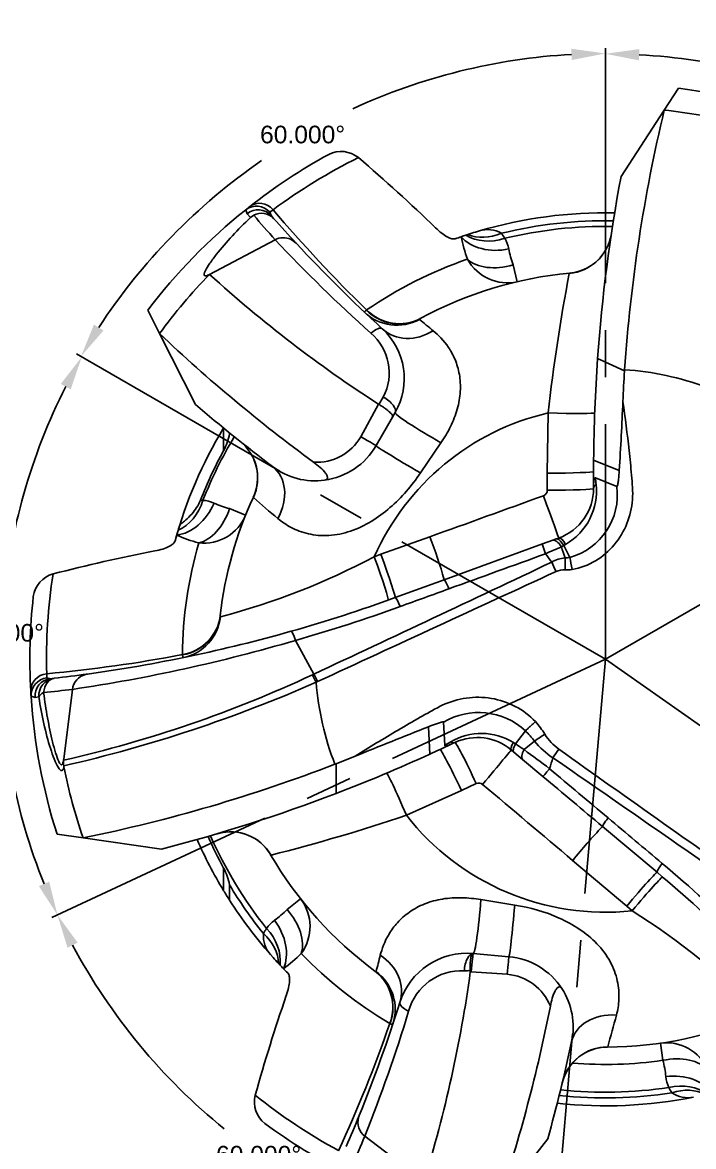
# Model space of a CAD drawing. Header units: inches. Extents: x -19.4 to 2.6, y -13.6 to 3.9.
# Drawn here: x -4.71 to -1.14, y -10.27 to -4.29 of the extents above; entities that cross this region are included whole.
import ezdxf

# ---------------------------------------------------------------- set-up
doc = ezdxf.new("R2010")
doc.units = ezdxf.units.IN
doc.header["$MEASUREMENT"] = 0
doc.linetypes.add('CENTER', pattern=[2, 1.25, -0.25, 0.25, -0.25])
doc.layers.get('Defpoints').update_dxf_attribs({"color": 10})
for name, color, linetype in [('Cline', 5, 'CENTER'), ('Default', 7, 'Continuous'), ('Dims', 4, 'Continuous'), ('ODG-42490R1', 7, 'Continuous')]:
    doc.layers.add(name, color=color, linetype=linetype)
doc.styles.add('RomanS', font='romans')
doc.styles.get("Standard").update_dxf_attribs({"font": 'arial.ttf'})
doc.dimstyles.get("Standard").update_dxf_attribs({"dimtxt": 0.09375, "dimasz": 0.18, "dimexe": 0.18, "dimexo": 0.0625, "dimgap": 0.09, "dimtad": 0, "dimtih": 1, "dimtoh": 1, "dimdec": 4, "dimzin": 0, "dimdsep": 46, "dimtxsty": 'RomanS', "dimcen": 0.09, "dimadec": 3, "dimazin": 0, "dimtfac": 1, "dimtdec": 4, "dimtofl": 0, "dimtmove": 0, "dimatfit": 3, "dimfxl": 1, "dimtolj": 1, "dimtzin": 0, "dimarcsym": 0})

# ---------------------------------------------------------------- blocks, each defined once
blk = doc.blocks.new('*D20')
at = {"layer": 'Defpoints', "color": 0, "transparency": 16777216}
for p in [(-1.6072, -4.2909), (-2.7092, -4.65), (-4.5403, -5.9844), (-1.6072, -7.6778), (-1.6072, -7.6778)]:
    blk.add_point(p, dxfattribs=at)
at = {"layer": 'Dims', "color": 0, "lineweight": -2, "transparency": 16777216}
for start, end in [(93.20113, 114.65828), (124.58968, 146.79887)]:
    blk.add_arc((-1.6072, -7.6778), 3.2222, start, end, dxfattribs=at)
at = {"layer": 'Dims', "color": 0, "transparency": 16777216}
for points in [[(-1.7879, -4.4307), (-1.7863, -4.4907), (-1.6072, -4.4557)], [(-4.2778, -5.9292), (-4.3289, -5.8977), (-4.3977, -6.0668)]]:
    blk.add_solid(points, dxfattribs=at)
at = {"layer": 'Dims', "color": 0, "transparency": 16777216, "insert": (-3.2183, -4.8874), "char_height": 0.09375, "attachment_point": 5}
blk.add_mtext('\\A1;60.000°', dxfattribs=at)
blk = doc.blocks.new('*D21')
at = {"layer": 'Defpoints', "color": 0, "transparency": 16777216}
for p in [(-4.5403, -5.9844), (-4.7579, -7.0273), (-1.6072, -7.6778), (-1.6072, -7.6778), (-4.6767, -9.1092)]:
    blk.add_point(p, dxfattribs=at)
at = {"layer": 'Dims', "color": 0, "lineweight": -2, "transparency": 16777216}
for start, end in [(153.20611, 175.03928), (179.95611, 201.79389)]:
    blk.add_arc((-1.6072, -7.6778), 3.2172, start, end, dxfattribs=at)
at = {"layer": 'Dims', "color": 0, "transparency": 16777216}
for points in [[(-4.5053, -6.2133), (-4.4525, -6.2419), (-4.3933, -6.0693)], [(-4.5669, -8.8604), (-4.6219, -8.8842), (-4.5229, -9.0375)]]:
    blk.add_solid(points, dxfattribs=at)
at = {"layer": 'Dims', "color": 0, "transparency": 16777216, "insert": (-4.8213, -7.5375), "char_height": 0.09375, "attachment_point": 5}
blk.add_mtext('\\A1;55.000°', dxfattribs=at)
blk = doc.blocks.new('*D22')
at = {"layer": 'Defpoints', "color": 0, "transparency": 16777216}
for p in [(-1.6072, -7.6778), (-1.6072, -7.6778), (-4.6767, -9.1092), (-3.8821, -9.9527), (-1.9024, -11.0518)]:
    blk.add_point(p, dxfattribs=at)
at = {"layer": 'Dims', "color": 0, "lineweight": -2, "transparency": 16777216}
for start, end in [(208.20607, 230.92298), (239.54243, 261.79393)]:
    blk.add_arc((-1.6072, -7.6778), 3.2172, start, end, dxfattribs=at)
at = {"layer": 'Dims', "color": 0, "transparency": 16777216}
for points in [[(-4.4692, -9.2119), (-4.4155, -9.185), (-4.523, -9.0375)], [(-2.0629, -10.8323), (-2.0698, -10.8919), (-1.8876, -10.8828)]]:
    blk.add_solid(points, dxfattribs=at)
at = {"layer": 'Dims', "color": 0, "transparency": 16777216, "insert": (-3.4525, -10.3132), "char_height": 0.09375, "attachment_point": 5}
blk.add_mtext('\\A1;60.000°', dxfattribs=at)
blk = doc.blocks.new('*D23')
at = {"layer": 'Defpoints', "color": 0, "transparency": 16777216}
for p in [(-1.6072, -7.6778), (-1.6072, -7.6778), (1.1672, -9.6205), (-0.7744, -10.7858), (-1.9024, -11.0518)]:
    blk.add_point(p, dxfattribs=at)
at = {"layer": 'Dims', "color": 0, "lineweight": -2, "transparency": 16777216}
for start, end in [(300.29265, 321.79432), (268.20568, 289.04901)]:
    blk.add_arc((-1.6072, -7.6778), 3.2176, start, end, dxfattribs=at)
at = {"layer": 'Dims', "color": 0, "transparency": 16777216}
for points in [[(0.8971, -9.65), (0.9453, -9.6858), (1.0285, -9.5234)], [(-1.7097, -10.9238), (-1.7061, -10.8639), (-1.8876, -10.8832)]]:
    blk.add_solid(points, dxfattribs=at)
at = {"layer": 'Dims', "color": 0, "transparency": 16777216, "insert": (-0.2474, -10.594), "char_height": 0.09375, "attachment_point": 5}
blk.add_mtext('\\A1;60.000°', dxfattribs=at)
blk = doc.blocks.new('*D24')
at = {"layer": 'Defpoints', "color": 0, "transparency": 16777216}
for p in [(1.326, -5.9844), (-1.6072, -7.6778), (-1.6072, -7.6778), (1.5265, -8.4205), (1.1672, -9.6205)]:
    blk.add_point(p, dxfattribs=at)
at = {"layer": 'Dims', "color": 0, "lineweight": -2, "transparency": 16777216}
for start, end in [(359.9536, 26.79717), (328.20283, 355.0418)]:
    blk.add_arc((-1.6072, -7.6778), 3.2205, start, end, dxfattribs=at)
at = {"layer": 'Dims', "color": 0, "transparency": 16777216}
for points in [[(1.241, -6.2402), (1.2938, -6.2117), (1.1818, -6.0676)], [(1.155, -9.3913), (1.1049, -9.3582), (1.0309, -9.525)]]:
    blk.add_solid(points, dxfattribs=at)
at = {"layer": 'Dims', "color": 0, "transparency": 16777216, "insert": (1.6102, -7.8183), "char_height": 0.09375, "attachment_point": 5}
blk.add_mtext('\\A1;65.000°', dxfattribs=at)
blk = doc.blocks.new('*D25')
at = {"layer": 'Defpoints', "color": 0, "transparency": 16777216}
for p in [(-1.6072, -4.2909), (0.4628, -5.2109), (1.326, -5.9844), (-1.6072, -7.6778), (-1.6072, -7.6778)]:
    blk.add_point(p, dxfattribs=at)
at = {"layer": 'Dims', "color": 0, "lineweight": -2, "transparency": 16777216}
for start, end in [(65.34505, 86.79705), (33.20295, 55.40787)]:
    blk.add_arc((-1.6072, -7.6778), 3.2203, start, end, dxfattribs=at)
at = {"layer": 'Dims', "color": 0, "transparency": 16777216}
for points in [[(-1.4281, -4.4925), (-1.4264, -4.4325), (-1.6072, -4.4575)], [(1.113, -5.8986), (1.0618, -5.9301), (1.1817, -6.0677)]]:
    blk.add_solid(points, dxfattribs=at)
at = {"layer": 'Dims', "color": 0, "transparency": 16777216, "insert": (0.003, -4.8889), "char_height": 0.09375, "attachment_point": 5}
blk.add_mtext('\\A1;60.000°', dxfattribs=at)
blk = doc.blocks.new('SE')
at = {"layer": 'ODG-42490R1', "color": 7, "linetype": 'Continuous'}
for p, q in [((5.8279, 9.1317), (5.9042, 9.2486)), ((5.5975, 8.7786), (5.8279, 9.1317)), ((3.601, 8.6023), (3.5986, 8.6005)), ((3.6073, 8.5809), (3.601, 8.6023)), ((3.6254, 8.5605), (3.6073, 8.5809)), ((3.6427, 8.5728), (3.6254, 8.5605)), ((3.7459, 8.6023), (3.7281, 8.589)), ((3.7281, 8.589), (3.7352, 8.5713)), ((3.7352, 8.5713), (3.7486, 8.5561)), ((4.8231, 8.4833), (4.8438, 8.4895)), ((3.7567, 8.4426), (3.4073, 8.258)), ((5.0234, 8.3088), (5.0443, 8.2193)), ((5.3221, 8.2631), (5.3247, 8.2648)), ((3.1416, 7.9431), (3.0786, 8.0675)), ((4.242, 8.0679), (4.2434, 8.0691)), ((3.3322, 7.567), (3.1416, 7.9431)), ((5.6163, 7.7449), (5.4729, 7.8117)), ((5.6163, 7.7449), (5.6167, 7.7514)), ((4.3092, 7.5662), (4.3319, 7.6059)), ((4.2123, 7.395), (4.307, 7.5675)), ((4.307, 7.5675), (4.3092, 7.5662)), ((4.3817, 7.4995), (4.294, 7.3477)), ((4.3955, 7.5235), (4.3817, 7.4995)), ((5.2049, 7.2006), (5.21, 7.5214)), ((3.4829, 7.4417), (3.4829, 7.3215)), ((3.5137, 7.41), (3.5142, 7.4179)), ((4.6391, 7.3629), (4.5304, 7.2027)), ((5.588, 7.2154), (5.4519, 7.2703)), ((5.2052, 7.1101), (5.2049, 7.2006)), ((5.4517, 7.211), (5.4517, 7.1376)), ((5.5753, 7.13), (5.4612, 7.1759)), ((5.4517, 7.1204), (5.4517, 7.1376)), ((3.3596, 7.0576), (3.3728, 7.0565)), ((3.641, 7.0708), (3.6408, 7.0738)), ((3.5142, 7.0123), (3.5996, 6.978)), ((4.3201, 6.7694), (4.5799, 6.8627)), ((4.6565, 6.634), (5.1792, 6.8243)), ((5.1792, 6.8243), (5.234, 6.8442)), ((5.234, 6.8442), (5.2532, 6.8512)), ((5.2532, 6.8512), (5.2666, 6.8561)), ((5.2925, 6.8163), (5.28, 6.8089)), ((5.3028, 6.8222), (5.2925, 6.8163)), ((5.2925, 6.8163), (5.3256, 6.7533)), ((4.2847, 6.7568), (4.3201, 6.7694)), ((4.3957, 6.5391), (4.6565, 6.634)), ((3.4649, 6.4439), (3.4655, 6.4375)), ((3.8647, 6.3116), (3.9632, 6.1323)), ((3.2635, 6.234), (3.2633, 6.2358)), ((2.5411, 6.1341), (2.5418, 6.112)), ((2.5418, 6.112), (2.5604, 6.1075)), ((2.5604, 6.1075), (2.5805, 6.1099)), ((2.6781, 6.0513), (2.6316, 5.68)), ((3.983, 6.0922), (3.9753, 6.0886)), ((2.4792, 6.0083), (2.458, 6.0154)), ((2.458, 6.0154), (2.4581, 6.0124)), ((2.4996, 6.0106), (2.4792, 6.0083)), ((4.6529, 5.8768), (4.6594, 5.7535)), ((4.5727, 5.8523), (4.5804, 5.7069)), ((5.0359, 5.7616), (5.0884, 5.8307)), ((5.0884, 5.8307), (5.0888, 5.8312)), ((5.0888, 5.8312), (5.0888, 5.8312)), ((4.6343, 5.7318), (4.7002, 5.7625)), ((4.7138, 5.7688), (4.7002, 5.7625)), ((5.0356, 5.7612), (5.0359, 5.7616)), ((5.0356, 5.7612), (5.0356, 5.7612)), ((5.082, 5.7308), (5.1376, 5.7758)), ((2.6316, 5.68), (2.6308, 5.6741)), ((4.182, 5.6955), (4.0809, 5.6553)), ((5.0272, 5.7178), (5.0134, 5.7294)), ((5.0737, 5.6788), (5.0272, 5.7178)), ((2.6308, 5.6741), (2.6308, 5.6741)), ((2.6319, 5.6443), (2.6328, 5.6398)), ((4.0809, 5.6553), (4.0748, 5.6529)), ((4.0809, 5.6553), (4.0809, 5.4972)), ((5.1818, 5.5881), (5.0737, 5.6788)), ((4.748, 5.5125), (4.4551, 5.3816)), ((4.8273, 5.5498), (4.748, 5.5125)), ((5.7893, 5.0784), (5.4991, 5.3218)), ((2.7346, 5.261), (2.5964, 5.2807)), ((3.1519, 5.2014), (2.7346, 5.261)), ((3.7355, 5.1697), (3.7329, 5.1713)), ((3.4829, 5.1005), (3.4829, 4.9803)), ((5.6276, 4.8977), (5.3402, 5.1411)), ((3.5142, 5.0041), (3.5137, 5.012)), ((3.5142, 4.9302), (3.5142, 5.0041)), ((3.8203, 4.8796), (3.8926, 4.9365)), ((4.8522, 4.9327), (5.0318, 4.9038)), ((5.6563, 4.8733), (5.6276, 4.8977)), ((3.7469, 4.6244), (3.7325, 4.6406)), ((4.8109, 4.6461), (5.0007, 4.6295)), ((4.8109, 4.6461), (4.8109, 4.6461)), ((4.7956, 4.5487), (4.796, 4.5573)), ((4.8009, 4.5484), (4.7956, 4.5487)), ((4.9924, 4.5357), (4.8009, 4.5484)), ((4.3689, 4.2733), (4.3673, 4.2741)), ((5.5267, 4.15), (5.524, 4.1485)), ((5.8203, 4.0784), (5.8072, 4.1694)), ((4.2345, 3.6751), (4.5494, 3.4365)), ((5.2074, 3.6604), (4.9471, 3.3288))]:
    blk.add_line(p, q, dxfattribs=at)
for centre, radius, start, end in [((5.5142, 6.211), 3.0625, 68.71812, 82.68415), ((13.9997, 7.1749), 8.4029, 166.53365, 176.06602), ((5.5142, 6.211), 2.9375, 76.21223, 83.86938), ((4.1077, 8.7635), 0.1483, 51.28613, 116.27127), ((5.5142, 6.211), 3.0625, 118.73193, 128.18349), ((5.5141, 6.2112), 2.9739, 116.2145, 126.48222), ((-1.7765, 1.8992), 9.1894, 45.96934, 49.42674), ((13.9517, 7.211), 8.5, 169.37231, 175.94746), ((5.456, 6.2843), 2.969, 128.17507, 128.72654), ((3.6573, 8.5259), 0.0949, 41.70082, 126.3961), ((5.5142, 6.211), 3.0625, 128.71812, 142.68415), ((3.6849, 8.4961), 0.0875, 43.24886, 118.81067), ((8.1721, 12.4195), 5.9423, 220.34005, 222.00898), ((9.6282, 13.5917), 7.7133, 220.30485, 225.72423), ((9.7301, 13.8686), 8, 221.61054, 222.89396), ((5.5142, 6.211), 2.375, 88.81604, 106.39477), ((4.888, 8.3515), 0.1448, 59.81821, 107.74191), ((5.5142, 6.211), 2.3323, 88.9631, 103.72575), ((5.5142, 6.211), 2.3023, 89.06486, 103.45328), ((3.8005, 8.3597), 0.0937, 65.45647, 117.85183), ((9.9882, 14.3201), 8.5661, 223.32528, 228.08551), ((3.8005, 8.3597), 0.0937, 42.89396, 65.45647), ((5.5142, 6.211), 2.375, 108.85235, 109.61734), ((5.5142, 6.211), 2.375, 108.20408, 108.85235), ((5.7103, 8.6591), 0.9842, 191.75379, 198.99043), ((5.5142, 6.211), 2.375, 107.94124, 108.20408), ((5.5142, 6.211), 2.375, 106.9161, 107.94124), ((4.8408, 8.3773), 0.1558, 27.84737, 39.62985), ((4.8459, 8.3671), 0.1564, 9.71494, 32.03025), ((9.7301, 13.8686), 8, 222.89396, 227.51537), ((5.5197, 8.4907), 0.5286, 190.596, 200.12649), ((5.5141, 6.211), 2.251, 109.0431, 124.36837), ((5.3021, 8.51), 0.2464, 275.26348, 322.95815), ((5.5142, 6.211), 2.9375, 135.8269, 143.86938), ((8.1045, 13.4478), 6.9998, 227.85244, 237.1456), ((5.5142, 6.211), 2.0625, 95.27121, 118.51709), ((14.6489, 6.4744), 9.4967, 169.14297, 173.67009), ((5.3367, 8.221), 0.0457, 95.91815, 97.71838), ((7.1108, 11.0696), 3.9992, 229.70931, 231.07409), ((4.0838, 7.7035), 0.36, 330, 47.51537), ((8.9761, 14.1046), 8.4856, 226.56156, 233.7732), ((4.0889, 7.735), 0.2752, 332.01704, 49.95541), ((13.9519, 7.211), 8.5002, 175.94751, 179.6001), ((13.9069, 7.2114), 8.3078, 176.31776, 177.43758), ((5.5142, 6.211), 1.5438, 69.54848, 86.19343), ((8.8669, 14.0181), 8.5, 229.37231, 232.93029), ((-12.4542, 8.3521), 18.078, 356.39498, 357.56092), ((5.5142, 6.211), 1.3452, 103.06719, 156.06395), ((5.5142, 6.211), 2.375, 148.78882, 164.61734), ((5.5142, 6.211), 2.3023, 149.06407, 158.45328), ((3.2397, 7.4556), 0.2778, 331.13284, 350.54702), ((3.9775, 7.5293), 0.2704, 266.55988, 330.23176), ((5.5142, 6.211), 2.315, 151.33441, 158.54878), ((3.9693, 7.5352), 0.375, 277.81372, 330), ((3.4171, 7.1768), 0.2465, 335.26395, 22.97968), ((3.9693, 7.5352), 0.375, 232.93029, 277.81372), ((13.9517, 7.211), 8.5, 179.60015, 180), ((7.8928, 7.4105), 2.4429, 185.5095, 186.326), ((5.1704, 7.1204), 0.2813, 290, 0), ((5.1408, 7.1051), 0.326, 299.78229, 6.37683), ((5.2328, 7.0858), 0.3452, 285.58169, 7.34326), ((3.3647, 6.9003), 0.1564, 64.71494, 87.03025), ((5.5142, 6.211), 2.0625, 155.27121, 173.51709), ((8.8688, 13.0757), 7.9617, 228.95745, 230.19107), ((3.6848, 7.0623), 0.0457, 155.91815, 157.71838), ((-43.4593, 141.0742), 142.5499, 289.694149, 289.952661), ((5.1743, 7.1099), 0.0309, 290.18668, 0.43648), ((3.6499, 7.5231), 0.5286, 245.596, 255.12649), ((5.5142, 6.211), 2.375, 163.20408, 163.85235), ((5.5142, 6.211), 2.375, 162.52302, 163.20408), ((5.5142, 6.211), 2.375, 163.85235, 164.61734), ((3.6213, 7.7758), 0.9842, 246.75379, 253.99043), ((5.5142, 6.211), 2.251, 164.0431, 179.36837), ((2.3695, 5.9955), 2.3745, 15.59919, 21.42088), ((4.8645, -2.2343), 9.1894, 100.96934, 104.42674), ((2.5099, 10.099), 3.7841, 284.627, 297.969), ((114.8005, -296.5784), 322.5441, 109.865445, 109.962591), ((5.8729, 5.3381), 1.5858, 111.95483, 115.26731), ((7.9225, 8.7378), 3.3611, 215.78896, 216.72789), ((12.5943, 9.2976), 7.7261, 198.79102, 199.24337), ((-105.8841, 241.2167), 259.4823, 295.045163, 295.353969), ((5.3288, 6.5433), 0.21, 97.92178, 118.50999), ((5.305, 6.8509), 0.0997, 267.07956, 281.93045), ((2.6166, 6.5229), 0.1483, 106.28613, 171.27127), ((5.514, 6.211), 2.9739, 171.2145, 181.48222), ((153.4095, -316.0956), 355.1524, 114.655784, 114.881258), ((5.294, 6.5829), 0.1037, 86.98013, 113.85592), ((5.3059, 6.877), 0.1907, 268.06235, 279.38105), ((5.5142, 6.211), 3.0625, 173.73193, 183.18349), ((1.6596, 14.0567), 8, 285.83722, 290), ((1.6756, 14.044), 8.0364, 285.80767, 289.98778), ((1.6596, 14.0567), 8, 277.89396, 285.83722), ((1.4224, 14.6107), 8.651, 278.3461, 286.39845), ((1.8278, 13.8156), 7.7146, 275.3053, 280.72378), ((2.5529, 6.0177), 0.0949, 96.70082, 181.3961), ((1.6596, 14.0567), 8, 276.61054, 277.89396), ((1.1791, 12.0599), 6.5487, 282.80744, 295.07869), ((2.7712, 6.0396), 0.0937, 104.63468, 172.85183), ((2.7712, 6.0396), 0.0937, 97.89396, 104.63468), ((4.298, 5.4002), 0.8051, 114.57821, 115.22481), ((5.4208, 6.2054), 2.969, 183.17507, 183.72654), ((1.9537, 11.9432), 5.9363, 275.52099, 277.00954), ((0.9518, 12.9776), 7.5233, 282.90387, 293.69576), ((5.5142, 6.211), 1.5438, 184.54848, 201.19343), ((5.5142, 6.211), 3.0625, 183.71812, 197.68415), ((4.8402, 5.5603), 0.3677, 47.4564, 120.61575), ((4.625, 5.443), 0.6771, 33.10135, 40.1381), ((19.1888, -31.1278), 39.7638, 111.56604, 112.17266), ((4.8546, 5.4986), 0.3186, 57.77542, 120.85486), ((4.6564, 5.3941), 0.6143, 38.42524, 45.30725), ((5.4327, 5.9615), 0.2827, 211.74882, 233.97577), ((3.4838, 7.7994), 2.3596, 299.88325, 300.7778), ((4.8326, 5.5139), 0.2812, 50, 115), ((5.6988, 6.8352), 1.2622, 237.71255, 238.30388), ((8.2454, 10.5184), 5.7383, 235.9918, 236.54534), ((5.4384, 6.0094), 0.3808, 217.83373, 237.70641), ((1.0419, 13.4356), 8.5002, 290.94751, 294.6001), ((1.042, 13.4354), 8.5, 294.60015, 295), ((10.9542, 13.4351), 9.687, 232.68551, 233.6883), ((3.1766, 6.2644), 2.1376, 342.71384, 344.34274), ((-132.1985, -193.2684), 241.8086, 55.040299, 55.364308), ((198.3555, 277.9206), 333.7208, 234.648226, 234.882863), ((2.7241, 5.6624), 0.094, 172.86135, 191.09683), ((5.5142, 6.211), 2.9375, 191.21223, 198.86938), ((1.0545, 13.4942), 8.4029, 281.53365, 291.06602), ((222.5226, 263.4545), 337.1873, 229.874546, 229.943676), ((4.8406, 5.5218), 0.031, 50.23523, 115.40361), ((-67.6187, -80.9001), 112.8099, 49.703604, 50.022376), ((1.042, 13.4354), 8.5, 284.37231, 290.94746), ((1.415, 14.3785), 9.4967, 284.14297, 288.67009), ((5.5142, 6.211), 1.3452, 218.06719, 276.06395), ((7.416, 3.4759), 2.6611, 136.08011, 141.26417), ((5.5142, 6.211), 2.315, 204.01905, 208.66559), ((5.5142, 6.211), 2.3023, 204.06486, 218.45328), ((3.5202, 5.0472), 0.2465, 30.26363, 105.82173), ((5.5142, 6.211), 2.375, 203.81551, 211.21118), ((3.7676, 5.2007), 0.0457, 210.91817, 212.71839), ((5.5142, 6.211), 2.0625, 210.27121, 233.51709), ((3.2397, 4.9664), 0.2778, 9.45298, 28.86716), ((0.6499, -1.0298), 8.0364, 45.80767, 49.98778), ((0.647, -1.05), 8, 45.83722, 50), ((5.5142, 6.211), 2.375, 211.21118, 212.6369), ((5.5142, 6.211), 2.3323, 210.93594, 218.72575), ((5.5142, 6.211), 2.375, 212.6369, 221.39477), ((3.4457, 5.2526), 0.5286, 305.596, 315.12649), ((3.6493, 1.6653), 3.7841, 44.627, 57.969), ((3.8425, 4.6942), 0.1564, 124.71494, 147.03025), ((3.8389, 4.7389), 0.1448, 174.81821, 222.74191), ((3.8355, 4.6852), 0.1558, 142.84737, 154.62985), ((5.5142, 6.211), 2.375, 221.9161, 222.94124), ((3.2126, 5.3541), 0.9842, 306.75379, 313.99043), ((5.5142, 6.211), 2.251, 224.0431, 239.36837), ((0.4336, 5.6054), 4.0018, 344.7095, 346.00009), ((4.7782, 4.2725), 0.375, 85, 162.46611), ((4.968, 4.2559), 0.375, 32.8714, 85), ((5.5142, 6.211), 2.375, 222.94124, 223.20408), ((5.5142, 6.211), 2.375, 223.20408, 223.85235), ((5.5142, 6.211), 2.375, 223.85235, 224.61734), ((4.7479, 4.2638), 0.2905, 86.99292, 164.92066), ((-2.1399, 5.5004), 7.0005, 342.8528, 352.18638), ((4.7704, 4.6427), 0.0891, 265.31391, 286.67859), ((4.97, 4.2663), 0.2703, 21.57039, 85.23401), ((4.968, 4.2559), 0.375, 347.96389, 32.8714), ((12.5032, 1.4257), 9.1894, 160.96934, 164.42674), ((-3.2077, 6.7957), 8, 337.89396, 342.46611), ((-3.1015, 6.0123), 8.4842, 341.56114, 348.80951), ((-3.7237, 6.8381), 8.5637, 338.3246, 343.03563), ((5.5142, 6.211), 2.0625, 270.27121, 293.51709), ((-2.1302, 6.3516), 7.9671, 343.95772, 345.21854), ((-2.9136, 6.8203), 7.7133, 335.30485, 340.72423), ((-2.9784, 5.9502), 8.5, 344.37231, 347.96389), ((5.5251, 3.9023), 0.2464, 90.26355, 165.82148), ((5.5158, 4.1933), 0.0457, 270.91817, 272.71839), ((5.5142, 6.211), 2.1545, 265.3517, 278.16761), ((5.31, 3.9405), 0.5286, 5.596, 15.12649), ((5.992, 4.0049), 0.1564, 184.71494, 207.03025), ((3.7953, 3.8576), 0.1483, 166.28613, 231.27127), ((5.5141, 6.2109), 2.9739, 231.2145, 241.48222), ((5.5142, 6.211), 2.3323, 263.9631, 278.72575), ((5.5142, 6.211), 2.3023, 264.06486, 278.45328), ((5.9962, 3.9943), 0.1558, 202.84737, 214.62985), ((5.9515, 4.0241), 0.1448, 234.81821, 282.74191), ((5.5142, 6.211), 2.375, 263.81604, 281.39477), ((-3.2077, 6.7957), 8, 336.61054, 337.89396), ((4.2911, 3.7498), 0.0938, 164.63468, 232.85183), ((4.2911, 3.7498), 0.0938, 157.89396, 164.63468), ((5.5142, 6.211), 3.0625, 233.73193, 243.18349), ((-1.2358, 5.9961), 5.9423, 335.34005, 337.00898)]:
    blk.add_arc(centre, radius, start, end, dxfattribs=at)
for centre, major_axis, ratio, start_param, end_param in [((3.6649, 8.5092), (0.0703, 0.0621), 0.98054, 0, 1.525562), ((3.679, 8.5446), (0.058, -0.0737), 0.942858, 1.613547, 3.141593), ((4.9572, 8.5758), (0.2455, 0.047), 0.748835, 3.557141, 4.744034), ((4.9303, 8.6517), (-0.2181, -0.1222), 0.818972, 0.42142, 1.343062), ((4.9116, 8.6781), (-0.1866, -0.1664), 0.794803, 0.354888, 1.171029), ((5.2989, 8.5116), (-0.2472, 0.0372), 0.998013, 1.812838, 3.141593), ((4.9874, 8.4627), (-0.237, -0.0795), 0.630441, 0.332252, 1.511584), ((4.9874, 8.4627), (0.057, -0.2434), 0.964295, 5.009992, 6.283185), ((5.3017, 8.5137), (0.023, -0.2489), 0.996461, 0, 0.030031), ((4.4048, 8.238), (0.1718, 0.1816), 0.99801, 3.141593, 4.40049), ((4.4102, 8.243), (0.1194, -0.2197), 0.968024, 5.01109, 6.283185), ((4.411, 8.2434), (0.1193, -0.2197), 0.964128, 5.009925, 6.283185), ((4.2636, 7.8998), (0.0633, 0.0691), 0.337302, 0, 1.183724), ((4.4958, 8.1533), (0.1688, 0.1844), 0.868002, 3.141593, 4.408796), ((4.3144, 7.5703), (0.0812, -0.0469), 0.422391, 0, 1.598951), ((4.612, 7.3985), (0.2165, -0.125), 0.070164, 3.141593, 4.877976), ((5.2076, 7.532), (-0.2498, 0.0092), 0.042102, 1.582211, 3.141593), ((3.4142, 7.1749), (-0.1558, -0.1955), 0.998013, 1.812838, 3.141593), ((4.2128, 7.3945), (0.0812, -0.0469), 0.001756, 0, 1.578862), ((4.5105, 7.2227), (0.2165, -0.125), 0.02973, 3.141593, 4.821181), ((3.5925, 7.0365), (-0.1507, -0.1995), 0.769827, 1.758007, 3.141593), ((5.2017, 7.211), (-0.25, 0), 0.041637, 1.583807, 3.141593), ((5.2017, 7.1204), (-0.25, 0), 0.041256, 1.584972, 3.141593), ((5.5454, 7.1204), (0.0937, 0), 0.436937, 2.605983, 3.141593), ((3.18, 7.1327), (-0.025, -0.2487), 0.818972, 0.42142, 1.343062), ((3.4137, 7.1784), (0.2271, -0.1046), 0.996461, 0, 0.030031), ((5.1811, 7.091), (-0.0855, 0.2349), 0.000556, 3.141593, 4.668759), ((3.2576, 7.1112), (0.1023, 0.2281), 0.748835, 3.557141, 4.744034), ((3.3676, 7.071), (-0.0708, -0.2398), 0.630441, 0.332252, 1.511584), ((3.3676, 7.071), (0.2321, -0.093), 0.964295, 5.009992, 6.283185), ((5.2113, 6.7362), (0.0321, -0.0881), 0.024139, 3.141593, 4.282707), ((5.266, 6.7561), (0.0321, -0.0881), 0.378634, 2.069363, 3.141593), ((5.2852, 6.7631), (0.0321, -0.0881), 0.309903, 2.101342, 3.141593), ((5.2987, 6.768), (0.0321, -0.0881), 0.280709, 2.127014, 3.141593), ((4.2747, 6.7612), (-0.0844, 0.2353), 0.031572, 3.141593, 4.682272), ((4.3102, 6.7741), (-0.0855, 0.2349), 0.030824, 3.141593, 4.681506), ((5.2441, 6.6919), (-0.0397, 0.0849), 0.013118, 4.538345, 5.14242), ((5.2928, 6.7013), (0.002, 0.0937), 0.075843, 4.55508, 5.276579), ((5.3313, 6.7041), (-0.0158, 0.0924), 0.03256, 4.540891, 5.267552), ((4.4278, 6.451), (0.0321, -0.0881), 0.106024, 2.01185, 3.141593), ((3.2166, 6.4731), (0.2484, -0.0283), 0.964128, 5.009925, 6.283185), ((3.2165, 6.4721), (0.2484, -0.0282), 0.968024, 5.01109, 6.283185), ((3.2175, 6.4649), (-0.0503, 0.2449), 0.99801, 3.141593, 4.40049), ((3.8684, 6.2702), (0.0256, -0.0902), 0.092304, 2.021587, 3.141593), ((2.55, 6.0462), (0.0936, 0.0052), 0.942858, 1.613547, 3.141593), ((2.5709, 6.0144), (-0.0106, 0.0932), 0.98054, 0, 1.525562), ((2.5913, 6.0167), (-0.0108, 0.0931), 0.980535, 0, 1.522747), ((2.5913, 6.0167), (0.0108, -0.0931), 0.708832, 3.141593, 4.439614), ((3.959, 6.0873), (-0.04, 0.0848), 0.162719, 4.650899, 5.141693), ((3.9668, 6.0909), (-0.039, 0.0853), 0.163317, 4.652548, 5.143607), ((2.5913, 6.0167), (-0.0926, -0.0143), 0.3985, 5.449153, 6.067693), ((5.182, 5.8001), (-0.0782, -0.0517), 0.05326, 4.54611, 5.280363), ((4.6741, 5.8538), (-0.0396, 0.085), 0.406698, 2.618932, 3.141593), ((4.8194, 5.5422), (0.1057, -0.2266), 0.04127, 1.584932, 3.141593), ((5.0737, 5.8012), (0.0603, 0.0718), 0.21977, 2.222836, 3.141593), ((4.7399, 5.5052), (0.1057, -0.2266), 0.041637, 1.583807, 3.141593), ((4.8527, 5.5379), (-0.1607, -0.1915), 0.003424, 1.614295, 3.141593), ((5.1339, 5.7506), (0.0603, 0.0718), 0.337153, 2.115375, 3.141593), ((5.2589, 5.7184), (-0.0536, -0.0769), 0.023021, 4.539366, 5.14239), ((5.2421, 5.6599), (0.0603, 0.0718), 0.012318, 3.141593, 4.281673), ((4.4465, 5.3749), (0.0973, -0.2303), 0.042102, 1.582211, 3.141593), ((3.5202, 5.0436), (0.0708, -0.2398), 0.998013, 1.812838, 3.141593), ((3.517, 5.0453), (0.2159, 0.126), 0.996461, 0, 0.030031), ((5.8495, 5.1502), (0.0603, 0.0718), 0.106024, 2.01185, 3.141593), ((5.6286, 4.8868), (-0.1607, -0.1915), 0.030824, 3.141593, 4.681506), ((5.6574, 4.8625), (-0.1616, -0.1907), 0.031572, 3.141593, 4.682272), ((3.6961, 4.782), (0.1966, 0.1545), 0.964295, 5.009992, 6.283185), ((4.8327, 4.8951), (0.0218, 0.249), 0.065294, 3.141593, 4.869659), ((5.0225, 4.8785), (0.0218, 0.249), 0.02852, 3.141593, 4.816591), ((3.6961, 4.782), (0.1722, -0.1812), 0.630441, 0.332252, 1.511584), ((3.6063, 4.7068), (-0.1464, 0.2027), 0.748835, 3.557141, 4.744034), ((3.5329, 4.6223), (0.2296, -0.0988), 0.794803, 0.354888, 1.171029), ((3.5489, 4.6504), (0.2029, -0.146), 0.818972, 0.42142, 1.343062), ((4.1823, 4.4608), (-0.2384, 0.0753), 0.874934, 3.141593, 4.408215), ((4.8027, 4.5527), (-0.0082, -0.0934), 0.422147, 3.141593, 4.736508), ((4.8027, 4.5527), (-0.0082, -0.0934), 0.015595, 3.146721, 4.75973), ((4.9925, 4.5361), (-0.0082, -0.0934), 0.000834, 3.141593, 4.716216), ((4.1385, 4.3523), (0.1487, 0.2009), 0.964128, 5.009925, 6.283185), ((4.1392, 4.3517), (0.1486, 0.201), 0.968024, 5.01109, 6.283185), ((4.146, 4.3489), (-0.2372, 0.0789), 0.99801, 3.141593, 4.40049), ((4.5101, 4.3572), (0.0894, -0.0282), 0.344316, 3.141593, 4.326478), ((5.5793, 4.1256), (0.2445, -0.0521), 0.764727, 1.756795, 3.141593), ((5.5282, 3.9004), (0.243, -0.0586), 0.998013, 1.812838, 3.141593), ((5.5251, 3.8985), (-0.0012, 0.25), 0.996461, 0, 0.030031), ((5.8427, 3.922), (-0.0355, 0.2475), 0.964295, 5.009992, 6.283185), ((5.8427, 3.922), (0.2431, 0.0585), 0.630441, 0.332252, 1.511584), ((5.863, 3.8067), (-0.2487, -0.0254), 0.748835, 3.557141, 4.744034), ((5.8831, 3.7287), (0.2279, 0.1027), 0.818972, 0.42142, 1.343062), ((5.8995, 3.7008), (0.2004, 0.1495), 0.794803, 0.354888, 1.171029)]:
    blk.add_ellipse(centre, major_axis=major_axis, ratio=ratio, start_param=start_param, end_param=end_param, dxfattribs=at)
for points, knots in [([(3.4073, 8.258), (3.395, 8.2515), (3.3855, 8.2486), (3.3778, 8.2548), (3.3797, 8.264), (3.3908, 8.2879), (3.3997, 8.3025), (3.4204, 8.3329), (3.4321, 8.3487), (3.4701, 8.3972), (3.499, 8.4307), (3.5598, 8.4963), (3.5919, 8.5287), (3.6254, 8.5605)], [0, 0, 0, 0, 0.125, 0.125, 0.25, 0.25, 0.375, 0.375, 0.5, 0.5, 0.75, 0.75, 1, 1, 1, 1]), ([(4.7168, 8.4482), (4.7113, 8.4462), (4.7048, 8.4461), (4.6938, 8.4484), (4.6899, 8.4496), (4.6816, 8.4529), (4.6772, 8.455), (4.6636, 8.4625), (4.6538, 8.469), (4.6331, 8.4852), (4.622, 8.4949), (4.6105, 8.506)], [0, 0, 0, 0, 0.25, 0.25, 0.375, 0.375, 0.5, 0.5, 0.75, 0.75, 1, 1, 1, 1]), ([(4.598, 7.9583), (4.6245, 7.9369), (4.6538, 7.908), (4.6923, 7.8506), (4.7041, 7.8292), (4.7241, 7.7812), (4.7323, 7.7543), (4.7422, 7.6975), (4.7441, 7.6668), (4.7404, 7.6042), (4.7349, 7.5727), (4.7171, 7.5099), (4.7048, 7.4786), (4.6754, 7.4191), (4.6583, 7.3905), (4.6391, 7.3629)], [0, 0, 0, 0, 0.25, 0.25, 0.375, 0.375, 0.5, 0.5, 0.625, 0.625, 0.75, 0.75, 0.875, 0.875, 1, 1, 1, 1]), ([(4.3817, 7.4995), (4.3831, 7.502), (4.3824, 7.5057), (4.3768, 7.515), (4.3718, 7.5206), (4.3618, 7.5298), (4.358, 7.5331), (4.3497, 7.5397), (4.3452, 7.5431), (4.3357, 7.5498), (4.3305, 7.5532), (4.3201, 7.5599), (4.3147, 7.5631), (4.3092, 7.5662)], [0, 0, 0, 0, 0.25, 0.25, 0.5, 0.5, 0.625, 0.625, 0.75, 0.75, 0.875, 0.875, 1, 1, 1, 1]), ([(5.6074, 7.5828), (5.6196, 7.496), (5.6308, 7.409), (5.6453, 7.2783), (5.6497, 7.2347), (5.6573, 7.1474), (5.6619, 7.1036), (5.655, 7.0165), (5.645, 6.9732), (5.6128, 6.8925), (5.59, 6.8538), (5.5057, 6.7535), (5.4256, 6.7035), (5.337, 6.6889)], [0, 0, 0, 0, 0.25, 0.25, 0.375, 0.375, 0.5, 0.5, 0.625, 0.625, 0.75, 0.75, 1, 1, 1, 1]), ([(4.0203, 7.1636), (4.0243, 7.1642), (4.0277, 7.1653), (4.033, 7.1691), (4.0347, 7.1716), (4.0356, 7.1765), (4.0356, 7.1784), (4.035, 7.1823), (4.0344, 7.1844), (4.0327, 7.1888), (4.0316, 7.1912), (4.0288, 7.196), (4.0272, 7.1985), (4.018, 7.2112), (4.0075, 7.2217), (3.9854, 7.2412), (3.9734, 7.2505), (3.9613, 7.2594)], [0, 0, 0, 0, 0.125, 0.125, 0.25, 0.25, 0.3125, 0.3125, 0.375, 0.375, 0.4375, 0.4375, 0.5, 0.5, 0.75, 0.75, 1, 1, 1, 1]), ([(4.5304, 7.2027), (4.4848, 7.1338), (4.4301, 7.0713), (4.3059, 6.9639), (4.2349, 6.9187), (4.1203, 6.8798), (4.0818, 6.8719), (4.0045, 6.8673), (3.9677, 6.8708), (3.9002, 6.8862), (3.8691, 6.8983), (3.8152, 6.9264), (3.7919, 6.9426), (3.7715, 6.9596)], [0, 0, 0, 0, 0.25, 0.25, 0.5, 0.5, 0.625, 0.625, 0.75, 0.75, 0.875, 0.875, 1, 1, 1, 1]), ([(5.4517, 7.1376), (5.4517, 7.1421), (5.4518, 7.1465), (5.4523, 7.1552), (5.4527, 7.1595), (5.4539, 7.1674), (5.4548, 7.171), (5.4569, 7.1747), (5.4577, 7.1755), (5.4594, 7.1763), (5.4603, 7.1763), (5.4612, 7.1759)], [0, 0, 0, 0, 0.25, 0.25, 0.5, 0.5, 0.75, 0.75, 0.875, 0.875, 1, 1, 1, 1]), ([(5.5753, 7.13), (5.5761, 7.1296), (5.5769, 7.1304), (5.5781, 7.1328), (5.5786, 7.1343), (5.5799, 7.139), (5.5806, 7.1425), (5.5824, 7.1533), (5.5833, 7.1609), (5.5857, 7.1839), (5.5869, 7.1996), (5.588, 7.2154)], [0, 0, 0, 0, 0.0625, 0.0625, 0.125, 0.125, 0.25, 0.25, 0.5, 0.5, 1, 1, 1, 1]), ([(3.2488, 6.9243), (3.2541, 6.9292), (3.2598, 6.9339), (3.2709, 6.9433), (3.2765, 6.948), (3.2928, 6.9626), (3.3032, 6.9727), (3.3225, 6.9942), (3.3313, 7.0057), (3.3471, 7.0303), (3.3541, 7.0437), (3.3596, 7.0576)], [0, 0, 0, 0, 0.125, 0.125, 0.25, 0.25, 0.5, 0.5, 0.75, 0.75, 1, 1, 1, 1]), ([(3.2243, 6.841), (3.2227, 6.8354), (3.2191, 6.83), (3.2109, 6.8223), (3.2076, 6.8198), (3.2002, 6.8149), (3.196, 6.8125), (3.182, 6.8056), (3.1711, 6.8014), (3.1459, 6.7937), (3.1316, 6.7902), (3.1159, 6.7871)], [0, 0, 0, 0, 0.25, 0.25, 0.375, 0.375, 0.5, 0.5, 0.75, 0.75, 1, 1, 1, 1]), ([(4.6818, 6.5859), (4.6757, 6.6007), (4.67, 6.6133), (4.6611, 6.6303), (4.6579, 6.6346), (4.6565, 6.634)], [0, 0, 0, 0, 0.5, 0.5, 1, 1, 1, 1]), ([(2.6328, 5.6398), (2.6304, 5.6273), (2.6267, 5.6196), (2.6161, 5.6187), (2.6095, 5.6254), (2.5955, 5.6481), (2.5883, 5.6636), (2.5743, 5.6983), (2.5675, 5.7175), (2.5481, 5.7781), (2.5363, 5.8228), (2.5158, 5.9145), (2.507, 5.962), (2.4996, 6.0106)], [0, 0, 0, 0, 0.125, 0.125, 0.25, 0.25, 0.375, 0.375, 0.5, 0.5, 0.75, 0.75, 1, 1, 1, 1]), ([(2.5248, 6.0345), (2.5307, 5.9885), (2.5376, 5.9434), (2.5536, 5.8554), (2.5626, 5.8121), (2.5776, 5.7518), (2.5828, 5.7324), (2.5939, 5.6965), (2.5997, 5.6799), (2.6115, 5.6551), (2.6175, 5.6477), (2.6266, 5.6526), (2.6296, 5.6644), (2.6316, 5.68)], [0, 0, 0, 0, 0.25, 0.25, 0.5, 0.5, 0.625, 0.625, 0.75, 0.75, 0.875, 0.875, 1, 1, 1, 1]), ([(4.182, 5.6955), (4.2582, 5.7428), (4.3348, 5.7895), (4.4507, 5.8578), (4.4895, 5.8803), (4.548, 5.9135), (4.5676, 5.9245), (4.6068, 5.9462), (4.6263, 5.9574), (4.7273, 6.0045), (4.8192, 6.018), (4.9963, 5.9881), (5.0793, 5.9454), (5.1427, 5.8795)], [0, 0, 0, 0, 0.25, 0.25, 0.375, 0.375, 0.4375, 0.4375, 0.5, 0.5, 0.75, 0.75, 1, 1, 1, 1]), ([(4.6529, 5.8768), (4.6528, 5.8777), (4.6517, 5.8779), (4.6491, 5.8779), (4.6475, 5.8777), (4.6428, 5.8768), (4.6394, 5.8759), (4.6293, 5.873), (4.6222, 5.8706), (4.6012, 5.8633), (4.587, 5.8579), (4.5727, 5.8523)], [0, 0, 0, 0, 0.0625, 0.0625, 0.125, 0.125, 0.25, 0.25, 0.5, 0.5, 1, 1, 1, 1]), ([(5.0888, 5.8312), (5.0927, 5.8346), (5.0967, 5.8383), (5.1053, 5.8459), (5.1098, 5.85), (5.1191, 5.8583), (5.1237, 5.8625), (5.1332, 5.871), (5.1381, 5.8753), (5.1427, 5.8795)], [0, 0, 0, 0, 0.25, 0.25, 0.5, 0.5, 0.75, 0.75, 1, 1, 1, 1]), ([(4.7002, 5.7625), (4.696, 5.7605), (4.6919, 5.7587), (4.6836, 5.7554), (4.6795, 5.7538), (4.6715, 5.7514), (4.6676, 5.7505), (4.663, 5.7504), (4.6617, 5.7506), (4.6599, 5.7517), (4.6595, 5.7525), (4.6594, 5.7535)], [0, 0, 0, 0, 0.25, 0.25, 0.5, 0.5, 0.75, 0.75, 0.875, 0.875, 1, 1, 1, 1]), ([(5.0356, 5.7612), (5.0327, 5.7558), (5.0303, 5.7508), (5.0266, 5.7414), (5.0253, 5.7371), (5.0238, 5.7296), (5.0237, 5.7264), (5.0246, 5.7211), (5.0256, 5.7191), (5.0272, 5.7178)], [0, 0, 0, 0, 0.25, 0.25, 0.5, 0.5, 0.75, 0.75, 1, 1, 1, 1]), ([(5.529, 5.3672), (5.5191, 5.3546), (5.5109, 5.3434), (5.5004, 5.3274), (5.4981, 5.3227), (5.4991, 5.3218)], [0, 0, 0, 0, 0.5, 0.5, 1, 1, 1, 1]), ([(5.529, 5.3672), (5.577, 5.3268), (5.625, 5.2865), (5.721, 5.2058), (5.769, 5.1655), (5.8169, 5.1253)], [0, 0, 0, 0, 0.5, 0.5, 1, 1, 1, 1]), ([(4.3165, 4.6372), (4.3248, 4.6704), (4.3387, 4.7097), (4.3752, 4.7702), (4.3898, 4.7904), (4.4256, 4.8299), (4.4471, 4.8493), (4.4956, 4.8833), (4.5233, 4.8984), (4.5834, 4.9222), (4.6151, 4.9308), (4.6813, 4.9416), (4.7158, 4.9437), (4.784, 4.9421), (4.8181, 4.9386), (4.8522, 4.9327)], [0, 0, 0, 0, 0.25, 0.25, 0.375, 0.375, 0.5, 0.5, 0.625, 0.625, 0.75, 0.75, 0.875, 0.875, 1, 1, 1, 1]), ([(5.0318, 4.9038), (5.1133, 4.8917), (5.1929, 4.8686), (5.3425, 4.8016), (5.4134, 4.7567), (5.4973, 4.6696), (5.5208, 4.6381), (5.5578, 4.5701), (5.5704, 4.5353), (5.5852, 4.4675), (5.5875, 4.434), (5.5849, 4.373), (5.5801, 4.3448), (5.5732, 4.319)], [0, 0, 0, 0, 0.25, 0.25, 0.5, 0.5, 0.625, 0.625, 0.75, 0.75, 0.875, 0.875, 1, 1, 1, 1]), ([(4.796, 4.5573), (4.7956, 4.5634), (4.7954, 4.5693), (4.7952, 4.5809), (4.7952, 4.5867), (4.7956, 4.6029), (4.7963, 4.6129), (4.7983, 4.6251), (4.7992, 4.6288), (4.8011, 4.6351), (4.8022, 4.6378), (4.8047, 4.642), (4.8061, 4.6436), (4.8082, 4.6451), (4.8089, 4.6455), (4.8102, 4.646), (4.8108, 4.6461), (4.8109, 4.6461)], [0, 0, 0, 0, 0.125, 0.125, 0.25, 0.25, 0.5, 0.5, 0.625, 0.625, 0.75, 0.75, 0.875, 0.875, 0.9375, 0.9375, 1, 1, 1, 1]), ([(3.8236, 4.5429), (3.8278, 4.5387), (3.8306, 4.5329), (3.8331, 4.5219), (3.8337, 4.5179), (3.8342, 4.509), (3.8342, 4.5041), (3.8332, 4.4886), (3.8313, 4.477), (3.8254, 4.4514), (3.8213, 4.4372), (3.8161, 4.4221)], [0, 0, 0, 0, 0.25, 0.25, 0.375, 0.375, 0.5, 0.5, 0.75, 0.75, 1, 1, 1, 1]), ([(5.283, 4.4594), (5.2808, 4.4629), (5.2783, 4.4655), (5.2727, 4.4687), (5.2696, 4.4691), (5.2648, 4.4678), (5.2632, 4.4671), (5.2599, 4.4649), (5.2582, 4.4635), (5.2549, 4.4601), (5.2533, 4.458), (5.2501, 4.4535), (5.2485, 4.451), (5.241, 4.4373), (5.2359, 4.4235), (5.2276, 4.3952), (5.2243, 4.3804), (5.2214, 4.3657)], [0, 0, 0, 0, 0.125, 0.125, 0.25, 0.25, 0.3125, 0.3125, 0.375, 0.375, 0.4375, 0.4375, 0.5, 0.5, 0.75, 0.75, 1, 1, 1, 1]), ([(4.3832, 4.27), (4.3829, 4.2691), (4.3815, 4.2689), (4.3768, 4.27), (4.3734, 4.2713), (4.3689, 4.2733)], [0, 0, 0, 0, 0.5, 0.5, 1, 1, 1, 1])]:
    blk.add_open_spline(points, degree=3, knots=knots, dxfattribs=at)
for points in [[(4.233, 8.0563), (4.2316, 8.0577), (4.2346, 8.0616), (4.242, 8.0679)], [(4.5295, 8.0233), (4.5256, 8.0211), (4.5239, 8.0197), (4.5246, 8.0191)], [(4.6818, 6.5859), (4.5953, 6.5545), (4.5089, 6.5231), (4.4226, 6.4917)], [(3.2677, 6.22), (3.2658, 6.2196), (3.2644, 6.2243), (3.2635, 6.234)], [(5.4991, 5.3218), (5.3935, 5.4104), (5.2878, 5.4991), (5.1818, 5.5881)], [(4.2879, 4.5527), (4.2915, 4.55), (4.2935, 4.5491), (4.2938, 4.55)]]:
    blk.add_open_spline(points, degree=3, dxfattribs=at)

msp = doc.modelspace()

# ---------------------------------------------------------------- linework, layer by layer
at = {"layer": 'Cline'}
for q in [(-1.60717, -4.29094), (-4.54031, -5.98439), (1.32596, -5.98439), (-4.67674, -9.1092), (-1.90236, -11.05184), (1.16721, -9.62048)]:
    msp.add_line((-1.60717, -7.67784), q, dxfattribs=at)

# ---------------------------------------------------------------- block references
at = {"layer": 'Default'}
msp.add_blockref('SE', (-7.12136, -13.88886), dxfattribs=at)

# ---------------------------------------------------------------- dimensions: what is measured, and where the dimension line sits
at = {"layer": 'Dims'}
for base, line1, line2, picture, middle in [((-2.70922, -4.64999), ((-1.60717, -7.67784), (-4.54031, -5.98439)), ((-1.60717, -7.67784), (-1.60717, -4.29094)), '*D20', (-3.21826, -4.88736)), ((0.46282, -5.21091), ((-1.60717, -7.67784), (-1.60717, -4.29094)), ((-1.60717, -7.67784), (1.32596, -5.98439)), '*D25', (0.003, -4.88894)), ((-4.75787, -7.02727), ((-1.60717, -7.67784), (-4.67674, -9.1092)), ((-1.60717, -7.67784), (-4.54031, -5.98439)), '*D21', (-4.82127, -7.53751)), ((1.52648, -8.42053), ((-1.60717, -7.67784), (1.32596, -5.98439)), ((-1.60717, -7.67784), (1.16721, -9.62048)), '*D24', (1.61022, -7.81831)), ((-3.88208, -9.95275), ((-1.60717, -7.67784), (-4.67674, -9.1092)), ((-1.60717, -7.67784), (-1.90236, -11.05184)), '*D22', (-3.45249, -10.31322)), ((-0.7744, -10.7858), ((-1.60717, -7.67784), (1.16721, -9.62048)), ((-1.60717, -7.67784), (-1.90236, -11.05184)), '*D23', (-0.24736, -10.59397))]:
    dim = msp.add_angular_dim_2l(base=base, line1=line1, line2=line2, dimstyle='Standard', override={"dimtxsty": 'Standard'}, dxfattribs=at)
    dim.commit()
    dim.dimension.update_dxf_attribs({"geometry": picture, "text_midpoint": middle})

doc.saveas('drawing.dxf')
